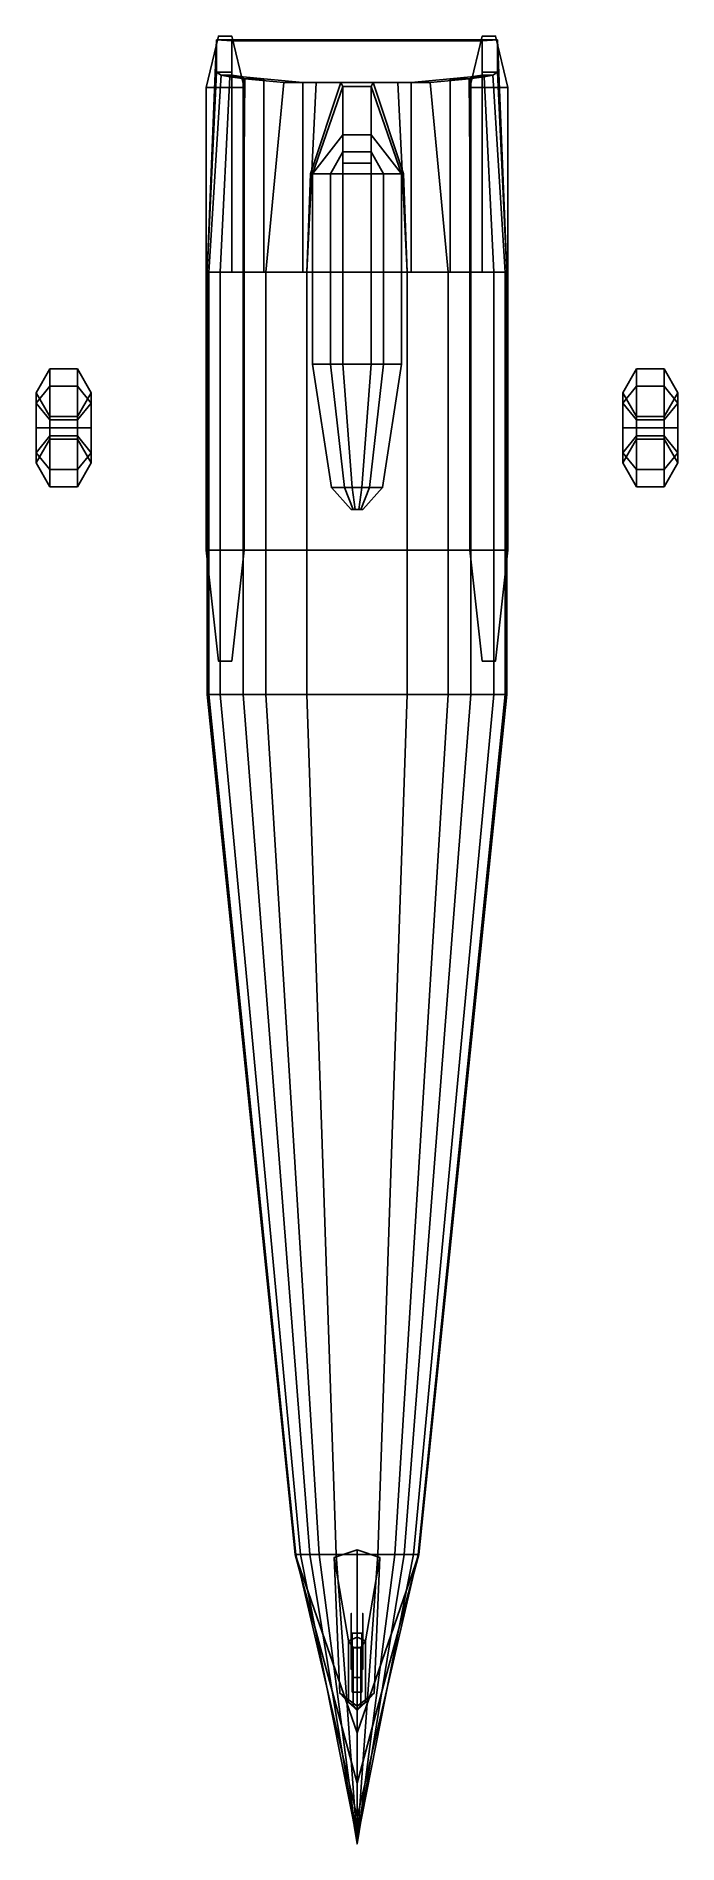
# Model space of a CAD drawing. Extents: x -3.4 to 3.4, y -10.4 to 8.7.
import ezdxf

# ---------------------------------------------------------------- set-up
doc = ezdxf.new("R2010")
doc.units = 0
doc.layers.get('0').update_dxf_attribs({"linetype": 'CONTINUOUS'})

msp = doc.modelspace()

# ---------------------------------------------------------------- linework, layer by layer
for points in [[(-1.46, 8.65, -1.59), (-1.59, 8.11, -1.72), (-1.19, 8.11, -1.72), (-1.32, 8.65, -1.59)], [(-1.32, 8.65, -1.59), (-1.19, 8.11, -1.72), (-1.59, 8.11, -1.72), (-1.46, 8.65, -1.59)], [(-1.48, 8.61, -1.45), (1.48, 8.61, -1.45), (1.58, 6.16, -1.65), (-1.58, 6.16, -1.65)], [(-1.48, 8.27, 0.57), (-1.48, 8.61, -1.45), (-1.58, 6.16, -1.65), (-1.58, 6.16, 0.7)], [(-1.32, 8.271, 0.57), (-1.32, 8.6, -1.42), (-1.48, 8.61, -1.45), (-1.48, 8.27, 0.57)], [(-1.32, 8.6, -1.42), (1.32, 8.6, -1.42), (1.48, 8.61, -1.45), (-1.48, 8.61, -1.45)], [(-1.32, 8.6, -1.42), (-1.32, 6.16, -1.42), (1.32, 6.16, -1.42), (1.32, 8.6, -1.42)], [(-1.32, 8.24, 0.76), (-1.32, 6.16, 0.76), (-1.32, 6.16, -1.42), (-1.32, 8.6, -1.42)], [(1.32, 8.65, -1.59), (1.19, 8.11, -1.72), (1.59, 8.11, -1.72), (1.46, 8.65, -1.59)], [(1.46, 8.65, -1.59), (1.59, 8.11, -1.72), (1.19, 8.11, -1.72), (1.32, 8.65, -1.59)], [(1.48, 8.27, 0.57), (1.48, 8.61, -1.45), (1.32, 8.6, -1.42), (1.32, 8.271, 0.57)], [(1.32, 8.6, -1.42), (1.32, 6.16, -1.42), (1.32, 6.16, 0.76), (1.32, 8.24, 0.76)], [(1.58, 6.16, 0.7), (1.58, 6.16, -1.65), (1.48, 8.61, -1.45), (1.48, 8.27, 0.57)], [(-1.43, 8.24, 0.76), (-1.48, 8.27, 0.57), (-1.58, 6.16, 0.7), (-1.56, 6.16, 0.98)], [(-1.34, 8.22, 0.9), (-1.43, 8.24, 0.76), (-1.56, 6.16, 0.98), (-1.44, 6.16, 1.21)], [(-1.32, 8.24, 0.76), (-1.32, 8.271, 0.57), (-1.48, 8.27, 0.57), (-1.43, 8.24, 0.76)], [(-1.18, 8.2, 1.05), (-1.34, 8.22, 0.9), (-1.44, 6.16, 1.21), (-1.2, 6.16, 1.44)], [(-1.2, 8.22, 0.9), (-1.32, 8.24, 0.76), (-1.43, 8.24, 0.76), (-1.34, 8.22, 0.9)], [(-0.98, 8.2, 1.05), (-1.2, 8.22, 0.9), (-1.34, 8.22, 0.9), (-1.18, 8.2, 1.05)], [(-1.2, 8.22, 0.9), (-1.2, 6.16, 0.9), (-1.32, 6.16, 0.76), (-1.32, 8.24, 0.76)], [(-0.98, 8.2, 1.05), (-0.98, 6.16, 1.05), (-1.2, 6.16, 0.9), (-1.2, 8.22, 0.9)], [(-0.77, 8.16, 1.22), (-1.18, 8.2, 1.05), (-1.2, 6.16, 1.44), (-0.96, 6.16, 1.55)], [(-0.57, 8.16, 1.22), (-0.98, 8.2, 1.05), (-1.18, 8.2, 1.05), (-0.77, 8.16, 1.22)], [(-0.57, 8.16, 1.22), (-0.57, 6.16, 1.22), (-0.98, 6.16, 1.05), (-0.98, 8.2, 1.05)], [(0.98, 8.2, 1.05), (0.98, 6.16, 1.05), (0.57, 6.16, 1.22), (0.57, 8.16, 1.22)], [(0.77, 8.16, 1.22), (1.18, 8.2, 1.05), (0.98, 8.2, 1.05), (0.57, 8.16, 1.22)], [(0.96, 6.16, 1.55), (1.2, 6.16, 1.44), (1.18, 8.2, 1.05), (0.77, 8.16, 1.22)], [(1.2, 8.22, 0.9), (1.2, 6.16, 0.9), (0.98, 6.16, 1.05), (0.98, 8.2, 1.05)], [(1.18, 8.2, 1.05), (1.34, 8.22, 0.9), (1.2, 8.22, 0.9), (0.98, 8.2, 1.05)], [(1.2, 6.16, 1.44), (1.44, 6.16, 1.21), (1.34, 8.22, 0.9), (1.18, 8.2, 1.05)], [(1.32, 8.24, 0.76), (1.32, 6.16, 0.76), (1.2, 6.16, 0.9), (1.2, 8.22, 0.9)], [(1.34, 8.22, 0.9), (1.43, 8.24, 0.76), (1.32, 8.24, 0.76), (1.2, 8.22, 0.9)], [(1.43, 8.24, 0.76), (1.48, 8.27, 0.57), (1.32, 8.271, 0.57), (1.32, 8.24, 0.76)], [(1.44, 6.16, 1.21), (1.56, 6.16, 0.98), (1.43, 8.24, 0.76), (1.34, 8.22, 0.9)], [(1.56, 6.16, 0.98), (1.58, 6.16, 0.7), (1.48, 8.27, 0.57), (1.43, 8.24, 0.76)], [(-1.19, 8.11, -1.72), (-1.19, 3.23, -1.72), (-1.59, 3.23, -1.72), (-1.59, 8.11, -1.72)], [(-1.59, 8.11, -1.72), (-1.59, 3.23, -1.72), (-1.19, 3.23, -1.72), (-1.19, 8.11, -1.72)], [(-0.43, 8.16, 1.27), (-0.77, 8.16, 1.22), (-0.96, 6.16, 1.55), (-0.53, 6.16, 1.69)], [(-0.77, 8.16, 1.22), (-0.43, 8.16, 1.27), (-0.57, 8.16, 1.22), (-0.77, 8.16, 1.22)], [(0.57, 8.16, 1.22), (0.57, 6.16, 1.22), (-0.57, 6.16, 1.22), (-0.57, 8.16, 1.22)], [(-0.43, 8.16, 1.27), (0.43, 8.16, 1.27), (0.57, 8.16, 1.22), (-0.57, 8.16, 1.22)], [(-0.53, 6.16, 1.69), (0.53, 6.16, 1.69), (0.43, 8.16, 1.27), (-0.43, 8.16, 1.27)], [(-0.17, 8.16, 1.27), (-0.49, 7.2, 1.47), (-0.47, 7.2, 1.69), (-0.15, 8.12, 1.53)], [(-0.15, 8.12, 1.53), (-0.47, 7.2, 1.69), (-0.15, 7.61, 1.62), (-0.15, 8.12, 1.53)], [(0.15, 8.12, 1.53), (0.17, 8.16, 1.27), (-0.17, 8.16, 1.27), (-0.15, 8.12, 1.53)], [(0.15, 7.61, 1.62), (0.15, 8.12, 1.53), (-0.15, 8.12, 1.53), (-0.15, 7.61, 1.62)], [(0.47, 7.2, 1.69), (0.49, 7.2, 1.47), (0.17, 8.16, 1.27), (0.15, 8.12, 1.53)], [(0.15, 7.61, 1.62), (0.47, 7.2, 1.69), (0.15, 8.12, 1.53), (0.15, 7.61, 1.62)], [(0.53, 6.16, 1.69), (0.96, 6.16, 1.55), (0.77, 8.16, 1.22), (0.43, 8.16, 1.27)], [(0.57, 8.16, 1.22), (0.43, 8.16, 1.27), (0.77, 8.16, 1.22), (0.57, 8.16, 1.22)], [(1.19, 8.11, -1.72), (1.19, 3.23, -1.72), (1.59, 3.23, -1.72), (1.59, 8.11, -1.72)], [(1.59, 8.11, -1.72), (1.59, 3.23, -1.72), (1.19, 3.23, -1.72), (1.19, 8.11, -1.72)], [(-0.15, 7.61, 1.62), (-0.47, 7.2, 1.69), (-0.28, 7.2, 2.13), (-0.15, 7.43, 2.13)], [(0.15, 7.43, 2.13), (0.15, 7.61, 1.62), (-0.15, 7.61, 1.62), (-0.15, 7.43, 2.13)], [(0.28, 7.2, 2.13), (0.47, 7.2, 1.69), (0.15, 7.61, 1.62), (0.15, 7.43, 2.13)], [(-0.15, 7.2, 2.31), (-0.15, 7.31, 2.27), (-0.15, 7.43, 2.13), (-0.28, 7.2, 2.13)], [(-0.15, 7.43, 2.13), (-0.15, 7.31, 2.27), (0.15, 7.31, 2.27), (0.15, 7.43, 2.13)], [(0.15, 7.2, 2.31), (0.15, 7.31, 2.27), (-0.15, 7.31, 2.27), (-0.15, 7.2, 2.31)], [(0.15, 7.43, 2.13), (0.15, 7.31, 2.27), (0.15, 7.2, 2.31), (0.28, 7.2, 2.13)], [(-0.49, 7.2, 1.47), (-0.53, 6.16, 1.69), (-0.47, 6.16, 1.69), (-0.47, 7.2, 1.69)], [(-0.47, 7.2, 1.69), (-0.47, 5.19, 1.69), (-0.28, 5.19, 2.13), (-0.28, 7.2, 2.13)], [(-0.15, 5.19, 2.28), (-0.15, 7.2, 2.31), (-0.28, 7.2, 2.13), (-0.28, 5.19, 2.13)], [(0.15, 5.19, 2.28), (0.15, 7.2, 2.31), (-0.15, 7.2, 2.31), (-0.15, 5.19, 2.28)], [(0.28, 7.2, 2.13), (0.15, 7.2, 2.31), (0.15, 5.19, 2.28), (0.28, 5.19, 2.13)], [(0.28, 5.19, 2.13), (0.47, 5.19, 1.69), (0.47, 7.2, 1.69), (0.28, 7.2, 2.13)], [(0.47, 6.16, 1.69), (0.53, 6.16, 1.69), (0.49, 7.2, 1.47), (0.47, 7.2, 1.69)], [(-1.58, 6.16, -1.65), (1.58, 6.16, -1.65), (1.58, 3.23, -1.65), (-1.58, 3.23, -1.65)], [(-1.58, 6.16, 0.7), (-1.58, 6.16, -1.65), (-1.58, 3.23, -1.65), (-1.58, 3.23, 0.7)], [(-1.56, 6.16, 0.98), (-1.58, 6.16, 0.7), (-1.58, 3.23, 0.7), (-1.56, 3.23, 0.98)], [(-1.44, 6.16, 1.21), (-1.56, 6.16, 0.98), (-1.56, 3.23, 0.98), (-1.44, 3.23, 1.21)], [(-1.2, 6.16, 1.44), (-1.44, 6.16, 1.21), (-1.44, 3.23, 1.21), (-1.2, 3.23, 1.44)], [(-0.96, 6.16, 1.55), (-1.2, 6.16, 1.44), (-1.2, 3.23, 1.44), (-0.96, 3.23, 1.55)], [(-0.53, 6.16, 1.69), (-0.96, 6.16, 1.55), (-0.96, 3.23, 1.55), (-0.53, 3.23, 1.67)], [(0.53, 6.16, 1.69), (-0.53, 6.16, 1.69), (-0.53, 3.23, 1.67), (0.53, 3.23, 1.67)], [(-0.47, 6.16, 1.69), (-0.53, 6.16, 1.69), (0.53, 6.16, 1.69), (0.47, 6.16, 1.69)], [(0.96, 6.16, 1.55), (0.53, 6.16, 1.69), (0.53, 3.23, 1.67), (0.96, 3.23, 1.55)], [(1.2, 6.16, 1.44), (0.96, 6.16, 1.55), (0.96, 3.23, 1.55), (1.2, 3.23, 1.44)], [(1.44, 6.16, 1.21), (1.2, 6.16, 1.44), (1.2, 3.23, 1.44), (1.44, 3.23, 1.21)], [(1.56, 6.16, 0.98), (1.44, 6.16, 1.21), (1.44, 3.23, 1.21), (1.56, 3.23, 0.98)], [(1.58, 6.16, 0.7), (1.56, 6.16, 0.98), (1.56, 3.23, 0.98), (1.58, 3.23, 0.7)], [(1.58, 6.16, -1.65), (1.58, 6.16, 0.7), (1.58, 3.23, 0.7), (1.58, 3.23, -1.65)], [(-0.47, 5.19, 1.69), (-0.27, 3.89, 1.67), (-0.13, 3.89, 1.86), (-0.28, 5.19, 2.13)], [(-0.05, 3.89, 1.99), (-0.15, 5.19, 2.28), (-0.28, 5.19, 2.13), (-0.13, 3.89, 1.86)], [(0.05, 3.89, 1.99), (0.15, 5.19, 2.28), (-0.15, 5.19, 2.28), (-0.05, 3.89, 1.99)], [(0.28, 5.19, 2.13), (0.15, 5.19, 2.28), (0.05, 3.89, 1.99), (0.13, 3.89, 1.86)], [(0.13, 3.89, 1.86), (0.27, 3.89, 1.67), (0.47, 5.19, 1.69), (0.28, 5.19, 2.13)], [(-3.235, 4.959, -2.169), (-3.38, 4.782, -1.992), (-3.38, 4.89, -1.73), (-3.235, 5.141, -1.73)], [(-3.235, 5.141, -1.73), (-3.38, 4.89, -1.73), (-3.38, 4.782, -1.468), (-3.235, 4.959, -1.291)], [(-3.235, 4.52, -2.351), (-3.38, 4.52, -2.1), (-3.38, 4.782, -1.992), (-3.235, 4.959, -2.169)], [(-3.235, 4.959, -1.291), (-3.38, 4.782, -1.468), (-3.38, 4.52, -1.36), (-3.235, 4.52, -1.109)], [(-2.945, 4.959, -2.169), (-3.235, 4.959, -2.169), (-3.235, 5.141, -1.73), (-2.945, 5.141, -1.73)], [(-2.945, 5.141, -1.73), (-3.235, 5.141, -1.73), (-3.235, 4.959, -1.291), (-2.945, 4.959, -1.291)], [(-2.945, 4.52, -2.351), (-3.235, 4.52, -2.351), (-3.235, 4.959, -2.169), (-2.945, 4.959, -2.169)], [(-2.945, 4.959, -1.291), (-3.235, 4.959, -1.291), (-3.235, 4.52, -1.109), (-2.945, 4.52, -1.109)], [(-2.8, 4.782, -1.992), (-2.945, 4.959, -2.169), (-2.945, 5.141, -1.73), (-2.8, 4.89, -1.73)], [(-2.8, 4.89, -1.73), (-2.945, 5.141, -1.73), (-2.945, 4.959, -1.291), (-2.8, 4.782, -1.468)], [(-2.8, 4.52, -2.1), (-2.945, 4.52, -2.351), (-2.945, 4.959, -2.169), (-2.8, 4.782, -1.992)], [(-2.8, 4.782, -1.468), (-2.945, 4.959, -1.291), (-2.945, 4.52, -1.109), (-2.8, 4.52, -1.36)], [(2.945, 4.959, -2.169), (2.8, 4.782, -1.992), (2.8, 4.89, -1.73), (2.945, 5.141, -1.73)], [(2.945, 5.141, -1.73), (2.8, 4.89, -1.73), (2.8, 4.782, -1.468), (2.945, 4.959, -1.291)], [(2.945, 4.52, -2.351), (2.8, 4.52, -2.1), (2.8, 4.782, -1.992), (2.945, 4.959, -2.169)], [(2.945, 4.959, -1.291), (2.8, 4.782, -1.468), (2.8, 4.52, -1.36), (2.945, 4.52, -1.109)], [(3.235, 4.959, -2.169), (2.945, 4.959, -2.169), (2.945, 5.141, -1.73), (3.235, 5.141, -1.73)], [(3.235, 5.141, -1.73), (2.945, 5.141, -1.73), (2.945, 4.959, -1.291), (3.235, 4.959, -1.291)], [(3.235, 4.52, -2.351), (2.945, 4.52, -2.351), (2.945, 4.959, -2.169), (3.235, 4.959, -2.169)], [(3.235, 4.959, -1.291), (2.945, 4.959, -1.291), (2.945, 4.52, -1.109), (3.235, 4.52, -1.109)], [(3.38, 4.782, -1.992), (3.235, 4.959, -2.169), (3.235, 5.141, -1.73), (3.38, 4.89, -1.73)], [(3.38, 4.89, -1.73), (3.235, 5.141, -1.73), (3.235, 4.959, -1.291), (3.38, 4.782, -1.468)], [(3.38, 4.52, -2.1), (3.235, 4.52, -2.351), (3.235, 4.959, -2.169), (3.38, 4.782, -1.992)], [(3.38, 4.782, -1.468), (3.235, 4.959, -1.291), (3.235, 4.52, -1.109), (3.38, 4.52, -1.36)], [(-3.38, 4.782, -1.992), (-3.235, 4.604, -1.814), (-3.235, 4.639, -1.73), (-3.38, 4.89, -1.73)], [(-3.38, 4.89, -1.73), (-3.235, 4.639, -1.73), (-3.235, 4.604, -1.646), (-3.38, 4.782, -1.468)], [(-3.38, 4.52, -2.1), (-3.235, 4.52, -1.849), (-3.235, 4.604, -1.814), (-3.38, 4.782, -1.992)], [(-3.38, 4.782, -1.468), (-3.235, 4.604, -1.646), (-3.235, 4.52, -1.611), (-3.38, 4.52, -1.36)], [(-2.945, 4.604, -1.814), (-2.8, 4.782, -1.992), (-2.8, 4.89, -1.73), (-2.945, 4.639, -1.73)], [(-2.945, 4.639, -1.73), (-2.8, 4.89, -1.73), (-2.8, 4.782, -1.468), (-2.945, 4.604, -1.646)], [(-2.945, 4.52, -1.849), (-2.8, 4.52, -2.1), (-2.8, 4.782, -1.992), (-2.945, 4.604, -1.814)], [(-2.945, 4.604, -1.646), (-2.8, 4.782, -1.468), (-2.8, 4.52, -1.36), (-2.945, 4.52, -1.611)], [(2.8, 4.782, -1.992), (2.945, 4.604, -1.814), (2.945, 4.639, -1.73), (2.8, 4.89, -1.73)], [(2.8, 4.89, -1.73), (2.945, 4.639, -1.73), (2.945, 4.604, -1.646), (2.8, 4.782, -1.468)], [(2.8, 4.52, -2.1), (2.945, 4.52, -1.849), (2.945, 4.604, -1.814), (2.8, 4.782, -1.992)], [(2.8, 4.782, -1.468), (2.945, 4.604, -1.646), (2.945, 4.52, -1.611), (2.8, 4.52, -1.36)], [(3.235, 4.604, -1.814), (3.38, 4.782, -1.992), (3.38, 4.89, -1.73), (3.235, 4.639, -1.73)], [(3.235, 4.639, -1.73), (3.38, 4.89, -1.73), (3.38, 4.782, -1.468), (3.235, 4.604, -1.646)], [(3.235, 4.52, -1.849), (3.38, 4.52, -2.1), (3.38, 4.782, -1.992), (3.235, 4.604, -1.814)], [(3.235, 4.604, -1.646), (3.38, 4.782, -1.468), (3.38, 4.52, -1.36), (3.235, 4.52, -1.611)], [(-3.235, 4.604, -1.814), (-2.945, 4.604, -1.814), (-2.945, 4.639, -1.73), (-3.235, 4.639, -1.73)], [(-3.235, 4.639, -1.73), (-2.945, 4.639, -1.73), (-2.945, 4.604, -1.646), (-3.235, 4.604, -1.646)], [(-3.235, 4.52, -1.849), (-2.945, 4.52, -1.849), (-2.945, 4.604, -1.814), (-3.235, 4.604, -1.814)], [(-3.235, 4.604, -1.646), (-2.945, 4.604, -1.646), (-2.945, 4.52, -1.611), (-3.235, 4.52, -1.611)], [(2.945, 4.604, -1.814), (3.235, 4.604, -1.814), (3.235, 4.639, -1.73), (2.945, 4.639, -1.73)], [(2.945, 4.639, -1.73), (3.235, 4.639, -1.73), (3.235, 4.604, -1.646), (2.945, 4.604, -1.646)], [(2.945, 4.52, -1.849), (3.235, 4.52, -1.849), (3.235, 4.604, -1.814), (2.945, 4.604, -1.814)], [(2.945, 4.604, -1.646), (3.235, 4.604, -1.646), (3.235, 4.52, -1.611), (2.945, 4.52, -1.611)], [(-3.235, 4.081, -2.169), (-3.38, 4.258, -1.992), (-3.38, 4.52, -2.1), (-3.235, 4.52, -2.351)], [(-3.38, 4.258, -1.992), (-3.235, 4.436, -1.814), (-3.235, 4.52, -1.849), (-3.38, 4.52, -2.1)], [(-3.235, 4.52, -1.109), (-3.38, 4.52, -1.36), (-3.38, 4.258, -1.468), (-3.235, 4.081, -1.291)], [(-3.38, 4.52, -1.36), (-3.235, 4.52, -1.611), (-3.235, 4.436, -1.646), (-3.38, 4.258, -1.468)], [(-3.38, 4.15, -1.73), (-3.235, 4.401, -1.73), (-3.235, 4.436, -1.814), (-3.38, 4.258, -1.992)], [(-3.38, 4.258, -1.468), (-3.235, 4.436, -1.646), (-3.235, 4.401, -1.73), (-3.38, 4.15, -1.73)], [(-2.945, 4.081, -2.169), (-3.235, 4.081, -2.169), (-3.235, 4.52, -2.351), (-2.945, 4.52, -2.351)], [(-3.235, 4.436, -1.814), (-2.945, 4.436, -1.814), (-2.945, 4.52, -1.849), (-3.235, 4.52, -1.849)], [(-2.945, 4.52, -1.109), (-3.235, 4.52, -1.109), (-3.235, 4.081, -1.291), (-2.945, 4.081, -1.291)], [(-3.235, 4.52, -1.611), (-2.945, 4.52, -1.611), (-2.945, 4.436, -1.646), (-3.235, 4.436, -1.646)], [(-3.235, 4.401, -1.73), (-2.945, 4.401, -1.73), (-2.945, 4.436, -1.814), (-3.235, 4.436, -1.814)], [(-3.235, 4.436, -1.646), (-2.945, 4.436, -1.646), (-2.945, 4.401, -1.73), (-3.235, 4.401, -1.73)], [(-2.8, 4.258, -1.992), (-2.945, 4.081, -2.169), (-2.945, 4.52, -2.351), (-2.8, 4.52, -2.1)], [(-2.945, 4.436, -1.814), (-2.8, 4.258, -1.992), (-2.8, 4.52, -2.1), (-2.945, 4.52, -1.849)], [(-2.8, 4.52, -1.36), (-2.945, 4.52, -1.109), (-2.945, 4.081, -1.291), (-2.8, 4.258, -1.468)], [(-2.945, 4.52, -1.611), (-2.8, 4.52, -1.36), (-2.8, 4.258, -1.468), (-2.945, 4.436, -1.646)], [(-2.945, 4.401, -1.73), (-2.8, 4.15, -1.73), (-2.8, 4.258, -1.992), (-2.945, 4.436, -1.814)], [(-2.945, 4.436, -1.646), (-2.8, 4.258, -1.468), (-2.8, 4.15, -1.73), (-2.945, 4.401, -1.73)], [(2.8, 4.258, -1.992), (2.945, 4.436, -1.814), (2.945, 4.52, -1.849), (2.8, 4.52, -2.1)], [(2.945, 4.081, -2.169), (2.8, 4.258, -1.992), (2.8, 4.52, -2.1), (2.945, 4.52, -2.351)], [(2.8, 4.52, -1.36), (2.945, 4.52, -1.611), (2.945, 4.436, -1.646), (2.8, 4.258, -1.468)], [(2.945, 4.52, -1.109), (2.8, 4.52, -1.36), (2.8, 4.258, -1.468), (2.945, 4.081, -1.291)], [(2.8, 4.15, -1.73), (2.945, 4.401, -1.73), (2.945, 4.436, -1.814), (2.8, 4.258, -1.992)], [(2.8, 4.258, -1.468), (2.945, 4.436, -1.646), (2.945, 4.401, -1.73), (2.8, 4.15, -1.73)], [(2.945, 4.436, -1.814), (3.235, 4.436, -1.814), (3.235, 4.52, -1.849), (2.945, 4.52, -1.849)], [(3.235, 4.081, -2.169), (2.945, 4.081, -2.169), (2.945, 4.52, -2.351), (3.235, 4.52, -2.351)], [(2.945, 4.52, -1.611), (3.235, 4.52, -1.611), (3.235, 4.436, -1.646), (2.945, 4.436, -1.646)], [(3.235, 4.52, -1.109), (2.945, 4.52, -1.109), (2.945, 4.081, -1.291), (3.235, 4.081, -1.291)], [(2.945, 4.401, -1.73), (3.235, 4.401, -1.73), (3.235, 4.436, -1.814), (2.945, 4.436, -1.814)], [(2.945, 4.436, -1.646), (3.235, 4.436, -1.646), (3.235, 4.401, -1.73), (2.945, 4.401, -1.73)], [(3.235, 4.436, -1.814), (3.38, 4.258, -1.992), (3.38, 4.52, -2.1), (3.235, 4.52, -1.849)], [(3.38, 4.258, -1.992), (3.235, 4.081, -2.169), (3.235, 4.52, -2.351), (3.38, 4.52, -2.1)], [(3.235, 4.52, -1.611), (3.38, 4.52, -1.36), (3.38, 4.258, -1.468), (3.235, 4.436, -1.646)], [(3.38, 4.52, -1.36), (3.235, 4.52, -1.109), (3.235, 4.081, -1.291), (3.38, 4.258, -1.468)], [(3.235, 4.401, -1.73), (3.38, 4.15, -1.73), (3.38, 4.258, -1.992), (3.235, 4.436, -1.814)], [(3.235, 4.436, -1.646), (3.38, 4.258, -1.468), (3.38, 4.15, -1.73), (3.235, 4.401, -1.73)], [(-3.235, 3.899, -1.73), (-3.38, 4.15, -1.73), (-3.38, 4.258, -1.992), (-3.235, 4.081, -2.169)], [(-3.235, 4.081, -1.291), (-3.38, 4.258, -1.468), (-3.38, 4.15, -1.73), (-3.235, 3.899, -1.73)], [(-2.8, 4.15, -1.73), (-2.945, 3.899, -1.73), (-2.945, 4.081, -2.169), (-2.8, 4.258, -1.992)], [(-2.8, 4.258, -1.468), (-2.945, 4.081, -1.291), (-2.945, 3.899, -1.73), (-2.8, 4.15, -1.73)], [(2.945, 3.899, -1.73), (2.8, 4.15, -1.73), (2.8, 4.258, -1.992), (2.945, 4.081, -2.169)], [(2.945, 4.081, -1.291), (2.8, 4.258, -1.468), (2.8, 4.15, -1.73), (2.945, 3.899, -1.73)], [(3.38, 4.15, -1.73), (3.235, 3.899, -1.73), (3.235, 4.081, -2.169), (3.38, 4.258, -1.992)], [(3.38, 4.258, -1.468), (3.235, 4.081, -1.291), (3.235, 3.899, -1.73), (3.38, 4.15, -1.73)], [(-2.945, 3.899, -1.73), (-3.235, 3.899, -1.73), (-3.235, 4.081, -2.169), (-2.945, 4.081, -2.169)], [(-2.945, 4.081, -1.291), (-3.235, 4.081, -1.291), (-3.235, 3.899, -1.73), (-2.945, 3.899, -1.73)], [(3.235, 3.899, -1.73), (2.945, 3.899, -1.73), (2.945, 4.081, -2.169), (3.235, 4.081, -2.169)], [(3.235, 4.081, -1.291), (2.945, 4.081, -1.291), (2.945, 3.899, -1.73), (3.235, 3.899, -1.73)], [(-0.27, 3.89, 1.67), (-0.06, 3.66, 1.67), (-0.04, 3.66, 1.67), (-0.13, 3.89, 1.86)], [(-0.13, 3.89, 1.86), (-0.04, 3.66, 1.67), (0.04, 3.66, 1.67), (0.13, 3.89, 1.86)], [(-0.04, 3.66, 1.67), (-0.13, 3.89, 1.86), (0.13, 3.89, 1.86), (0.04, 3.66, 1.67)], [(-0.02, 3.66, 1.67), (-0.05, 3.89, 1.99), (-0.13, 3.89, 1.86), (-0.04, 3.66, 1.67)], [(0.02, 3.66, 1.67), (0.05, 3.89, 1.99), (-0.05, 3.89, 1.99), (-0.02, 3.66, 1.67)], [(0.13, 3.89, 1.86), (0.05, 3.89, 1.99), (0.02, 3.66, 1.67), (0.04, 3.66, 1.67)], [(0.04, 3.66, 1.67), (0.06, 3.66, 1.67), (0.27, 3.89, 1.67), (0.13, 3.89, 1.86)], [(-1.46, 2.06, -1.59), (-1.59, 3.23, -1.72), (-1.19, 3.23, -1.72), (-1.32, 2.06, -1.59)], [(-1.32, 2.06, -1.59), (-1.19, 3.23, -1.72), (-1.59, 3.23, -1.72), (-1.46, 2.06, -1.59)], [(-1.58, 3.23, 0.7), (-1.58, 3.23, -1.65), (-1.58, 1.71, -1.46), (-1.58, 1.71, 0.44)], [(-1.58, 3.23, -1.65), (1.58, 3.23, -1.65), (1.58, 1.71, -1.46), (-1.58, 1.71, -1.46)], [(-1.56, 3.23, 0.98), (-1.58, 3.23, 0.7), (-1.58, 1.71, 0.44), (-1.56, 1.71, 0.72)], [(-1.44, 3.23, 1.21), (-1.56, 3.23, 0.98), (-1.56, 1.71, 0.72), (-1.44, 1.71, 0.95)], [(-1.2, 3.23, 1.44), (-1.44, 3.23, 1.21), (-1.44, 1.71, 0.95), (-1.2, 1.71, 1.18)], [(-0.96, 3.23, 1.55), (-1.2, 3.23, 1.44), (-1.2, 1.71, 1.18), (-0.96, 1.71, 1.29)], [(-0.53, 3.23, 1.67), (-0.96, 3.23, 1.55), (-0.96, 1.71, 1.29), (-0.53, 1.71, 1.43)], [(-0.53, 1.71, 1.43), (0.53, 1.71, 1.43), (0.53, 3.23, 1.67), (-0.53, 3.23, 1.67)], [(0.53, 1.71, 1.43), (0.96, 1.71, 1.29), (0.96, 3.23, 1.55), (0.53, 3.23, 1.67)], [(0.96, 1.71, 1.29), (1.2, 1.71, 1.18), (1.2, 3.23, 1.44), (0.96, 3.23, 1.55)], [(1.32, 2.06, -1.59), (1.19, 3.23, -1.72), (1.59, 3.23, -1.72), (1.46, 2.06, -1.59)], [(1.46, 2.06, -1.59), (1.59, 3.23, -1.72), (1.19, 3.23, -1.72), (1.32, 2.06, -1.59)], [(1.2, 1.71, 1.18), (1.44, 1.71, 0.95), (1.44, 3.23, 1.21), (1.2, 3.23, 1.44)], [(1.44, 1.71, 0.95), (1.56, 1.71, 0.72), (1.56, 3.23, 0.98), (1.44, 3.23, 1.21)], [(1.56, 1.71, 0.72), (1.58, 1.71, 0.44), (1.58, 3.23, 0.7), (1.56, 3.23, 0.98)], [(1.58, 1.71, 0.44), (1.58, 1.71, -1.46), (1.58, 3.23, -1.65), (1.58, 3.23, 0.7)], [(-1.58, 1.71, 0.44), (-1.58, 1.71, -1.46), (-0.653, -7.36, -0.227), (-0.653, -7.36, 0.744)], [(0.653, -7.36, -0.227), (-0.653, -7.36, -0.227), (-1.58, 1.71, -1.46), (1.58, 1.71, -1.46)], [(-1.56, 1.71, 0.72), (-1.58, 1.71, 0.44), (-0.653, -7.36, 0.744), (-0.645, -7.36, 0.86)], [(-1.44, 1.71, 0.95), (-1.56, 1.71, 0.72), (-0.645, -7.36, 0.86), (-0.595, -7.36, 0.955)], [(-1.2, 1.71, 1.18), (-1.44, 1.71, 0.95), (-0.595, -7.36, 0.955), (-0.496, -7.36, 1.05)], [(-0.96, 1.71, 1.29), (-1.2, 1.71, 1.18), (-0.496, -7.36, 1.05), (-0.397, -7.36, 1.096)], [(-0.53, 1.71, 1.43), (-0.96, 1.71, 1.29), (-0.397, -7.36, 1.096), (-0.219, -7.36, 1.153)], [(0.53, 1.71, 1.43), (-0.53, 1.71, 1.43), (-0.219, -7.36, 1.153), (0.219, -7.36, 1.153)], [(0.219, -7.36, 1.153), (0.397, -7.36, 1.096), (0.96, 1.71, 1.29), (0.53, 1.71, 1.43)], [(0.397, -7.36, 1.096), (0.496, -7.36, 1.05), (1.2, 1.71, 1.18), (0.96, 1.71, 1.29)], [(0.496, -7.36, 1.05), (0.595, -7.36, 0.955), (1.44, 1.71, 0.95), (1.2, 1.71, 1.18)], [(0.595, -7.36, 0.955), (0.645, -7.36, 0.86), (1.56, 1.71, 0.72), (1.44, 1.71, 0.95)], [(0.645, -7.36, 0.86), (0.653, -7.36, 0.744), (1.58, 1.71, 0.44), (1.56, 1.71, 0.72)], [(0.653, -7.36, 0.744), (0.653, -7.36, -0.227), (1.58, 1.71, -1.46), (1.58, 1.71, 0.44)], [(-0.645, -7.36, 0.86), (-0.653, -7.36, 0.744), (0, -9.77, 0.19), (0, -10.13, 0.41)], [(-0.653, -7.36, -0.227), (0.653, -7.36, -0.227), (0, -9.24, 0.01)], [(-0.653, -7.36, 0.744), (-0.653, -7.36, -0.227), (0, -9.24, 0.01), (0, -9.77, 0.19)], [(-0.595, -7.36, 0.955), (-0.645, -7.36, 0.86), (0, -10.13, 0.41), (0, -10.37, 0.77)], [(-0.496, -7.36, 1.05), (-0.595, -7.36, 0.955), (0, -10.37, 0.77), (0, -10.41, 1.05)], [(-0.397, -7.36, 1.096), (-0.496, -7.36, 1.05), (0, -10.41, 1.05), (0, -10.41, 1.096)], [(-0.219, -7.36, 1.153), (-0.397, -7.36, 1.096), (0, -10.41, 1.096), (0, -10.4, 1.153)], [(0, -8.23, 5.24), (0, -7.31, 1.1), (-0.24, -7.39, 1.1), (-0.09, -8.27, 5.24)], [(-0.24, -7.39, 1.1), (-0.18, -8.82, 1.1), (-0.09, -8.92, 5.24), (-0.09, -8.27, 5.24)], [(0, -10.4, 1.153), (0, -10.4, 1.153), (0.219, -7.36, 1.153), (-0.219, -7.36, 1.153)], [(0.09, -8.27, 5.24), (0.24, -7.39, 1.1), (0, -7.31, 1.1), (0, -8.23, 5.24)], [(0, -10.41, 1.05), (0, -10.37, 0.77), (0.595, -7.36, 0.955), (0.496, -7.36, 1.05)], [(0, -10.41, 1.096), (0, -10.41, 1.05), (0.496, -7.36, 1.05), (0.397, -7.36, 1.096)], [(0, -10.4, 1.153), (0, -10.41, 1.096), (0.397, -7.36, 1.096), (0.219, -7.36, 1.153)], [(0, -10.13, 0.41), (0, -9.77, 0.19), (0.653, -7.36, 0.744), (0.645, -7.36, 0.86)], [(0, -9.77, 0.19), (0, -9.24, 0.01), (0.653, -7.36, -0.227), (0.653, -7.36, 0.744)], [(0, -10.37, 0.77), (0, -10.13, 0.41), (0.645, -7.36, 0.86), (0.595, -7.36, 0.955)], [(0.09, -8.92, 5.24), (0.18, -8.82, 1.1), (0.24, -7.39, 1.1), (0.09, -8.27, 5.24)], [(-0.06, -7.98, -0.14), (-0.06, -8.09, -0.53), (-0.06, -8.2, -0.38), (-0.06, -8.16, -0.12)], [(-0.06, -8.16, -0.12), (-0.06, -8.2, -0.38), (-0.06, -8.09, -0.53), (-0.06, -7.98, -0.14)], [(0.06, -7.98, -0.14), (0.06, -8.09, -0.53), (0.06, -8.2, -0.38), (0.06, -8.16, -0.12)], [(0.06, -8.16, -0.12), (0.06, -8.2, -0.38), (0.06, -8.09, -0.53), (0.06, -7.98, -0.14)], [(-0.06, -8.2, -0.38), (-0.06, -8.55, -0.47), (-0.06, -8.57, -0.58), (-0.06, -8.09, -0.53)], [(-0.06, -8.09, -0.53), (-0.06, -8.57, -0.58), (-0.06, -8.55, -0.47), (-0.06, -8.2, -0.38)], [(0.05, -8.345, -0.262), (0.05, -8.19, -0.53), (-0.05, -8.19, -0.53), (-0.05, -8.345, -0.262)], [(0.05, -8.19, -0.53), (0.05, -8.345, -0.798), (-0.05, -8.345, -0.798), (-0.05, -8.19, -0.53)], [(-0.05, -8.655, -0.262), (-0.05, -8.345, -0.262), (-0.05, -8.19, -0.53), (-0.05, -8.81, -0.53)], [(-0.05, -8.81, -0.53), (-0.05, -8.19, -0.53), (-0.05, -8.345, -0.798), (-0.05, -8.655, -0.798)], [(0.05, -8.81, -0.53), (0.05, -8.19, -0.53), (0.05, -8.345, -0.262), (0.05, -8.655, -0.262)], [(0.05, -8.655, -0.798), (0.05, -8.345, -0.798), (0.05, -8.19, -0.53), (0.05, -8.81, -0.53)], [(0.06, -8.09, -0.53), (0.06, -8.57, -0.58), (0.06, -8.55, -0.47), (0.06, -8.2, -0.38)], [(0.06, -8.2, -0.38), (0.06, -8.55, -0.47), (0.06, -8.57, -0.58), (0.06, -8.09, -0.53)], [(0, -8.34, 5.38), (0, -8.23, 5.24), (-0.09, -8.27, 5.24), (-0.04, -8.34, 5.37)], [(-0.09, -8.27, 5.24), (-0.09, -8.92, 5.24), (-0.04, -8.95, 5.37), (-0.04, -8.34, 5.37)], [(0.05, -8.655, -0.262), (0.05, -8.345, -0.262), (-0.05, -8.345, -0.262), (-0.05, -8.655, -0.262)], [(0.05, -8.345, -0.798), (0.05, -8.655, -0.798), (-0.05, -8.655, -0.798), (-0.05, -8.345, -0.798)], [(-0.04, -8.34, 5.37), (-0.04, -8.95, 5.37), (0, -9, 5.38), (0, -8.34, 5.38)], [(0.04, -8.34, 5.37), (0.09, -8.27, 5.24), (0, -8.23, 5.24), (0, -8.34, 5.38)], [(0, -8.34, 5.38), (0, -9, 5.38), (0.04, -8.95, 5.37), (0.04, -8.34, 5.37)], [(0.04, -8.95, 5.37), (0.09, -8.92, 5.24), (0.09, -8.27, 5.24), (0.04, -8.34, 5.37)], [(0, -8.49, 5.38), (0, -9.87, 5.38), (0, -9.83, 5.7), (0, -8.54, 5.7)], [(0, -8.54, 5.7), (0, -9.83, 5.7), (0, -9.87, 5.38), (0, -8.49, 5.38)], [(0, -8.7, 5.82), (0, -9.66, 5.82), (0, -9.83, 5.7), (0, -8.54, 5.7)], [(0, -8.54, 5.7), (0, -9.83, 5.7), (0, -9.66, 5.82), (0, -8.7, 5.82)], [(0.05, -8.81, -0.53), (0.05, -8.655, -0.262), (-0.05, -8.655, -0.262), (-0.05, -8.81, -0.53)], [(0.05, -8.655, -0.798), (0.05, -8.81, -0.53), (-0.05, -8.81, -0.53), (-0.05, -8.655, -0.798)], [(-0.09, -8.92, 5.24), (-0.18, -8.82, 1.1), (0, -8.96, 1.1), (0, -9, 5.24)], [(-0.04, -8.95, 5.37), (-0.09, -8.92, 5.24), (0, -9, 5.24), (0, -9, 5.38)], [(0, -9, 5.24), (0, -8.96, 1.1), (0.18, -8.82, 1.1), (0.09, -8.92, 5.24)], [(0, -9, 5.38), (0, -9, 5.24), (0.09, -8.92, 5.24), (0.04, -8.95, 5.37)], [(0, -8.96, 1.15), (0, -10.39, 1.15), (0, -9.87, 5.38), (0, -9, 5.38)], [(0, -9, 5.38), (0, -9.87, 5.38), (0, -10.39, 1.15), (0, -8.96, 1.15)]]:
    msp.add_3dface(points)

doc.saveas('drawing.dxf')
